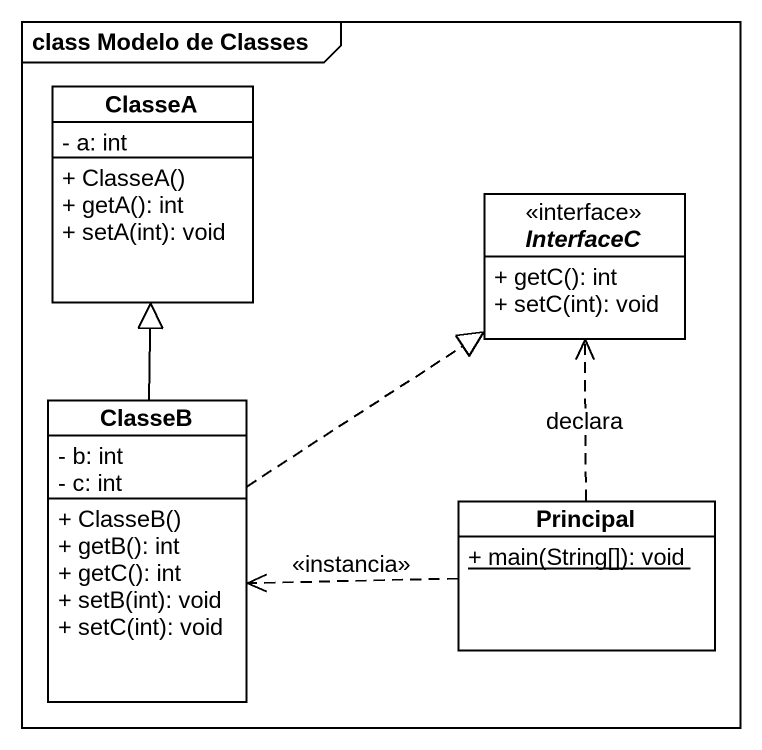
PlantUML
@startuml
mainframe class Modelo de Classes
hide circle
hide empty members
skinparam classAttributeIconSize 0
class ClasseA {
  - a: int
  + ClasseA()
  + getA(): int
  + setA(int): void
}
interface InterfaceC <<interface>> {
  + getC(): int
  + setC(int): void
}
class ClasseB {
  - b: int
  - c: int
  + ClasseB()
  + getB(): int
  + getC(): int
  + setB(int): void
  + setC(int): void
}
class Principal {
  {static} + main(String[]): void
}
ClasseB -up-|> ClasseA
ClasseB .up.|> InterfaceC
Principal .up.> InterfaceC : declara
Principal .left.> ClasseB : <<instancia>>
@enduml
